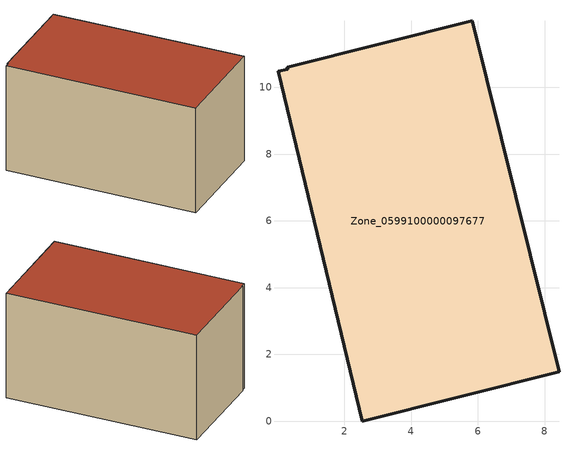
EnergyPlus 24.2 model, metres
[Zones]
Zone_0599100000097677
 floor ground (C_G): 8.43,1.48 2.54,0 0.01,10.48 0.3,10.54 0.29,10.6 5.84,11.99 z0
 wall outside (C_F): 8.43,1.48 5.84,11.99 0.29,10.6 0.3,10.54 0.01,10.48 2.54,0 8.43,1.48 z0:6.14
 roof outside (C_R): 2.54,0 8.43,1.48 5.84,11.99 0.29,10.6 0.3,10.54 0.01,10.48 z6.14
[BUILDING]
Pand.0599100000097677: North Axis=0; Terrain=City; Loads Convergence Tolerance Value=0.04; Temperature Convergence Tolerance Value=0.4; Solar Distribution=FullExterior; Maximum Number of Warmup Days=25; Minimum Number of Warmup Days=1
[Site:Location]
Rotterdam.The.Hague.AP_ZH_NLD Design_Conditions: Latitude=51.96; Longitude=4.45; Time Zone=1; Elevation=-4.5
[SITE:GROUNDTEMPERATURE:BUILDINGSURFACE]
18, 18, 18, 18, 18, 18, 18, 18, 18, 18, 18, 18
[MATERIAL] Thermal Absorptance=0.9; Solar Absorptance=0.7; Visible Absorptance=0.7
Name | Roughness | Thickness | Conductivity | Density | Specific Heat
G.TI.1946-1964 | MediumSmooth | 0.15 | 1 | 540 | 1210
F.TI.1946-1964 | Rough | 0.3 | 0.857143 | 1920 | 840
R.TI.1946-1964 | MediumRough | 0.2 | 0.277778 | 1500 | 1000
[CONSTRUCTION]
C_G: G.TI.1946-1964
C_F: F.TI.1946-1964
C_R: R.TI.1946-1964
[ZONE]
Zone_0599100000097677: Type=1; Multiplier=1; Ceiling Height=Autocalculate; Volume=Autocalculate; Floor Area=autocalculate; Part of Total Floor Area=Yes
[ZONEINFILTRATION:DESIGNFLOWRATE]
Infil_Zone_0599100000097677: Zone or ZoneList or Space or SpaceList=Zone_0599100000097677; Schedule=AlwaysOn; Design Flow Rate Calculation Method=Flow/Area; Flow Rate per Floor Area=0.003; Constant Term Coefficient=1; Temperature Term Coefficient=0; Velocity Term Coefficient=0; Velocity Squared Term Coefficient=0
[HVACTEMPLATE:ZONE:IDEALLOADSAIRSYSTEM]
Zone_0599100000097677: Maximum Heating Supply Air Temperature=50; Minimum Cooling Supply Air Temperature=13; Maximum Heating Supply Air Humidity Ratio=0.0156; Minimum Cooling Supply Air Humidity Ratio=0.0077; Heating Limit=NoLimit; Cooling Limit=NoLimit; Dehumidification Control Type=ConstantSensibleHeatRatio; Cooling Sensible Heat Ratio=0.7; Dehumidification Setpoint=60; Humidification Control Type=None; Humidification Setpoint=30; Outdoor Air Method=None; Outdoor Air Flow Rate per Person=0.00944; Outdoor Air Flow Rate per Zone Floor Area=0; Outdoor Air Flow Rate per Zone=0; Demand Controlled Ventilation Type=None; Outdoor Air Economizer Type=NoEconomizer; Heat Recovery Type=None; Sensible Heat Recovery Effectiveness=0.7; Latent Heat Recovery Effectiveness=0.65
[ZONECONTROL:THERMOSTAT]
ThermostatControl_Zone_0599100000097677: Zone or ZoneList=Zone_0599100000097677; Control Type Schedule=DualSetpointControlType; Control 1=Thermostat_Zone_0599100000097677; Temperature Difference Between Cutout And Setpoint=0
[THERMOSTATSETPOINT:DUALSETPOINT]
Thermostat_Zone_0599100000097677: Heating Setpoint Temperature Schedule=HeatingSetpoint_Zone_0599100000097677; Cooling Setpoint Temperature Schedule=CoolingSetpoint_Zone_0599100000097677
[SCHEDULE:COMPACT]
HeatingSetpoint_Zone_0599100000097677: Through: 12/31, For: AllDays, Until: 24:00, 21
CoolingSetpoint_Zone_0599100000097677: Through: 12/31, For: AllDays, Until: 24:00, 24
DualSetpointControlType: Through: 12/31, For: AllDays, Until: 24:00, 4
AlwaysOn: Through: 12/31, For: AllDays, Until: 24:00, 1
